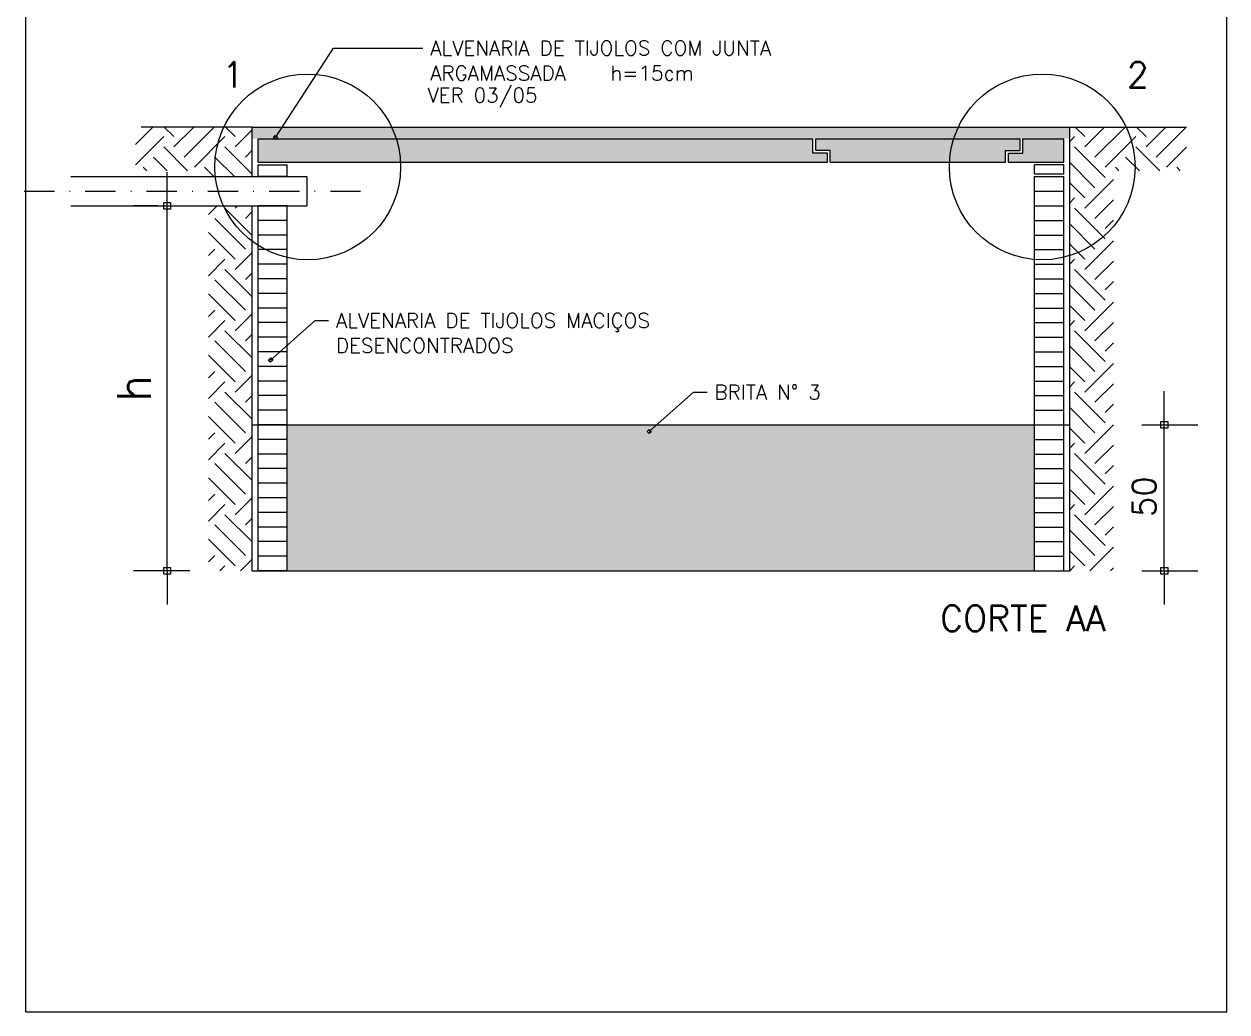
# Model space of a CAD drawing. Extents: x 192 to 1618, y 215 to 465.
# Drawn here: x 1024.7 to 1203.4, y 216.4 to 363.1 of the extents above; entities that cross this region are included whole.
import ezdxf
from ezdxf.enums import TextEntityAlignment as Align

# ---------------------------------------------------------------- set-up
doc = ezdxf.new("R2010")
doc.units = 0
doc.header["$LTSCALE"] = 9
doc.linetypes.add('DASHDOT', pattern=[1, 0.5, -0.25, 0, -0.25])
doc.layers.get('0').update_dxf_attribs({"linetype": 'CONTINUOUS'})
doc.layers.get('DEFPOINTS').update_dxf_attribs({"linetype": 'CONTINUOUS'})
for name, color, linetype in [('EIXOS', 4, 'DASHDOT'), ('ESPEC', 2, 'CONTINUOUS'), ('ESTRUT', 12, 'CONTINUOUS'), ('HACHURA', 13, 'CONTINUOUS'), ('LINHAS', 7, 'CONTINUOUS'), ('LINVISTA', 13, 'CONTINUOUS'), ('PAREDE', 6, 'CONTINUOUS'), ('REG120-160', 4, 'CONTINUOUS'), ('TERRENO', 4, 'CONTINUOUS')]:
    doc.layers.add(name, color=color, linetype=linetype)
doc.styles.add('REGUA140', font='simplex.shx')
doc.styles.add('REGUA80', font='simplex.shx')

# ---------------------------------------------------------------- blocks, each defined once
blk = doc.blocks.new('INDPONTO')
at = {"color": 4, "linetype": 'ByBlock'}
blk.add_lwpolyline([(-0.2, 0.2), (0.2, 0.2), (0.2, -0.2), (-0.2, -0.2)], close=True, dxfattribs=at)
blk = doc.blocks.new('COTAPT')
at = {"color": 0, "linetype": 'ByBlock'}
blk.add_line((0, 0), (200, 0), dxfattribs=at)
at = {"color": 6, "linetype": 'ByBlock'}
blk.add_lwpolyline([(-20, 20), (20, 20), (20, -20), (-20, -20)], close=True, dxfattribs=at)

msp = doc.modelspace()

# ---------------------------------------------------------------- hatches: boundary and pattern name
at = {"layer": 'HACHURA'}
h = msp.add_hatch(dxfattribs=at)
h.set_pattern_fill('SOLO1', color=256, scale=15.17824, style=0)
h.set_pattern_definition([(45, (810.1435, -875.473), (8e-16, 9.106944), [6.43958, -6.43958]), (45, (811.661, -876.991), (8e-16, 9.106944), [6.43958, -6.43958]), (45, (813.179, -878.5086), (8e-16, 9.106944), [6.43958, -6.43958]), (315, (814.697, -878.5086), (9.106944, -3e-15), [6.43958, -6.43958]), (315, (816.215, -876.991), (9.106944, -3e-15), [6.43958, -6.43958]), (315, (817.7326, -875.473), (9.106944, -3e-15), [6.43958, -6.43958])])
h.paths.add_polyline_path([(1041.218, 347.806), (1041.218, 341.301), (1052.059, 341.301), (1052.059, 336.097), (1058.564, 336.097), (1058.564, 347.806)])
h.paths.add_polyline_path([(1058.564, 340.433), (1052.059, 340.433), (1052.059, 281.889), (1058.564, 281.889)])
h = msp.add_hatch(dxfattribs=at)
h.set_pattern_fill('AREIA', color=256, scale=3.25248, style=0)
h.set_pattern_definition([(0, (836.6837, -881.631), (1.9189632, 1.3985664), [0, -0.7805952, 0, -1.0407936, 0, -1.8213888]), (10, (838.0172, -880.135), (1.0762034, 2.6997813), [0, -2.0165376, 0, -0.4553472, 0, -1.7238144]), (20, (836.9114, -880.46), (0.685428, 3.1568977), [0, -1.3985664, 0, -0.9432192, 0, -2.0490624]), (30, (838.1799, -880.7854), (0.0771835, 2.5983974), [0, -1.8213888, 0, -2.3092608, 0, -1.6587648]), (40, (837.627, -881.1106), (0.9109663, 2.7599227), [0, -1.3335168, 0, -1.0733184, 0, -1.8539136]), (50, (838.993, -881.4359), (-0.5011545, 2.0339268), [0, -0.3902976, 0, -2.5694592, 0, -1.5286656]), (60, (838.375, -881.7611), (-0.488643, 3.511969), [0, -0.487872, 0, -1.5286656, 0, -1.7563392]), (70, (837.5944, -882.0864), (-0.9164505, 1.8564961), [0, -0.9106944, 0, -1.0407936, 0, -2.3743104]), (80, (837.8221, -882.4116), (-1.1119472, 2.3097653), [0, -1.1708928, 0, -1.3985664]), (90, (839.2207, -882.7369), (-2.1791616, 1.4961408), [0, -1.788864, 0, -1.0082688, 0, -2.3743104]), (100, (836.4886, -882.4116), (-1.9706584, 0.874502), [0, -0.9106944, 0, -1.8864384, 0, -2.1466368]), (110, (836.8138, -882.0864), (-2.0401005, 1.6110916), [0, -1.5611904, 0, -1.2359424, 0, -1.7238144]), (120, (837.139, -881.7611), (-2.9010032, 0.9916097), [0, -2.1466368, 0, -0.6830208, 0, -2.4718848]), (130, (837.4643, -881.4359), (-2.1487622, -0.0197849), [0, -1.2359424, 0, -0.4553472, 0, -2.5369344]), (140, (837.7896, -881.1106), (-3.3788, -0.434125), [0, -0.3577728, 0, -1.8864384, 0, -1.5611904]), (150, (838.1148, -880.7854), (-2.6149727, -1.0816367), [0, -0.9106944, 0, -1.0733184, 0, -2.0815872]), (160, (838.44, -880.46), (-3.218361, -1.805259), [0, -1.9189632, 0, -0.7805952, 0, -1.3335168]), (170, (838.7653, -880.1349), (-1.576773, -1.6375121), [0, -1.2359424, 0, -0.7155456, 0, -2.5044096])])
h.paths.add_polyline_path([(1063.667, 347.806), (1058.564, 347.806), (1058.564, 346.071), (1059.431, 346.071), (1062.54, 346.071)])
h.paths.add_polyline_path([(1063.667, 347.806), (1062.54, 346.071), (1141.828, 346.071), (1142.261, 346.071), (1172.618, 346.071), (1173.051, 346.071), (1179.123, 346.071), (1179.99, 346.071), (1179.99, 347.806)])
h = msp.add_hatch(dxfattribs=at)
h.set_pattern_fill('SOLO1', color=256, scale=15.17824, style=0)
h.set_pattern_definition([(45, (836.1633, -875.473), (8e-16, 9.106944), [6.43958, -6.43958]), (45, (837.681, -876.991), (8e-16, 9.106944), [6.43958, -6.43958]), (45, (839.199, -878.5086), (8e-16, 9.106944), [6.43958, -6.43958]), (315, (840.717, -878.5086), (9.106944, -3e-15), [6.43958, -6.43958]), (315, (842.2346, -876.991), (9.106944, -3e-15), [6.43958, -6.43958]), (315, (843.7525, -875.473), (9.106944, -3e-15), [6.43958, -6.43958])])
h.paths.add_polyline_path([(1197.337, 341.301), (1186.495, 341.301), (1186.495, 281.889), (1179.99, 281.889), (1179.99, 347.806), (1197.337, 347.806)])
h = msp.add_hatch(dxfattribs=at)
h.set_pattern_fill('CONCRETO', color=256, scale=8.67328, style=0)
h.set_pattern_definition([(45, (837.4643, -881.761), (0, 8.67332), [1.226575, -2.453237, 0.613288, -3.679726, 1.226575, -3.06647]), (135, (843.102, -881.3275), (-8.67332, 0), [1.226584, -1.839863, 0.613288, -3.066438, 1.226584, -4.293114]), (63.43495, (836.1633, -883.062), (4e-10, 8.67328), [0.969673, -3.878691, 0.969673, -3.878986]), (116.56505, (836.1633, -883.062), (-3e-09, 8.67328), [0.969673, -3.878691, 0.969673, -3.878986]), (0, (836.163, -882.195), (0, 8.67328), [0.433664, -3.469312, 0.867328, -3.469312, 0.433664]), (0, (836.163, -880.894), (0, 8.67328), [-1.300992, 0.867328, -3.469312, 0, -3.035648, 0]), (0, (836.163, -880.46), (0, 8.67328), [-3.469312, 0, -2.601984, 0.867328, -1.734656, 0]), (0, (836.163, -879.159), (0, 8.67328), [-1.734656, 0, -2.16832, 0.867328, -3.902976, 0]), (0, (836.163, -877.858), (0, 8.67328), [-1.734656, 0.867328, -3.469312, 0.867328, -1.734656, 0]), (0, (836.163, -875.69), (0, 8.67328), [-1.300992, 0.867328, -1.734656, 0, -4.770304, 0]), (0, (836.163, -875.256), (0, 8.67328), [-1.734656, 0, -5.203968, 0.867328, -0.867328, 0]), (90, (836.597, -881.3275), (-8.67328, 5e-16), [-2.601984, 0, -2.601984, 0, -3.469312, 0]), (90, (837.464, -883.062), (-8.67328, 5e-16), [-1.300992, 0.867328, -3.469312, 0, -3.035648, 0]), (90, (838.332, -883.062), (-8.67328, 5e-16), [-3.469312, 0, -3.035648, 0.867328, -1.300992, 0]), (90, (843.102, -883.062), (-8.67328, 5e-16), [-1.734656, 0.867328, -4.33664, 0.867328, -0.867328, 0]), (90, (837.031, -882.195), (-8.67328, 5e-16), [-2.601984, 0, -3.035648, 0, -3.035648, 0]), (90, (837.898, -882.195), (-8.67328, 5e-16), [-2.16832, 0, -4.770304, 0, -1.734656, 0]), (90, (838.765, -881.761), (-8.67328, 5e-16), [-4.33664, 0, -1.300992, 0, -3.035648, 0]), (90, (839.199, -882.6285), (-8.67328, 5e-16), [-3.902976, 0, -1.734656, 0, -2.16832, 0]), (90, (840.066, -881.3275), (-8.67328, 5e-16), [-3.469312, 0, -1.300992, 0, -3.469312, 0]), (90, (840.5, -880.894), (-8.67328, 5e-16), [-3.902976, 0, -1.734656, 0, -3.035648, 0]), (90, (840.934, -883.062), (-8.67328, 5e-16), [-5.203968, 0, -2.16832, 0, -1.300992, 0]), (90, (841.367, -881.761), (-8.67328, 5e-16), [-1.734656, 0, -3.469312, 0, -3.469312, 0]), (90, (841.801, -882.195), (-8.67328, 5e-16), [-3.902976, 0, -2.16832, 0, -2.601984, 0]), (90, (842.235, -882.6285), (-8.67328, 5e-16), [-3.469312, 0, -2.601984, 0, -2.601984, 0]), (90, (843.102, -882.195), (-8.67328, 5e-16), [-2.601984, 0, -2.601984, 0, -3.469312, 0]), (90, (843.969, -881.761), (-8.67328, 5e-16), [-3.469312, 0, -1.734656, 0, -3.469312, 0]), (90, (844.403, -881.3275), (-8.67328, 5e-16), [-1.300992, 0, -5.203968, 0, -2.16832, 0])])
h.paths.add_polyline_path([(1142.261, 346.071), (1142.261, 344.336), (1144.43, 344.336), (1144.43, 342.602), (1170.449, 342.602), (1170.449, 344.336), (1172.618, 344.336), (1172.618, 346.071)])
h.paths.add_polyline_path([(1179.123, 342.602), (1179.123, 346.071), (1173.051, 346.071), (1173.051, 343.903), (1170.883, 343.903), (1170.883, 342.602)])
h.paths.add_polyline_path([(1143.996, 342.602), (1143.996, 343.903), (1141.828, 343.903), (1141.828, 346.071), (1066.425, 346.071), (1064.172, 342.602)])
h.paths.add_polyline_path([(1066.425, 346.071), (1059.431, 346.071), (1059.431, 342.602), (1064.172, 342.602)])
h = msp.add_hatch(dxfattribs=at)
h.set_pattern_fill('AGREGADO', color=256, scale=6.50496, style=0)
h.set_pattern_definition([(0, (836.1633, -883.062), (6.50496, 6.50496), [0.650496, -0.975744, 0.325248, -0.975744, 0.325248, -3.25248]), (0, (839.416, -882.4116), (6.50496, 6.50496), [0.325248, -6.179712]), (0, (837.4643, -882.0864), (6.50496, 6.50496), [0.325248, -0.650496, 0.325248, -5.203968]), (0, (840.717, -881.761), (6.50496, 6.50496), [0.650496, -5.854464]), (0, (841.367, -881.436), (6.50496, 6.50496), [0.325248, -6.179712]), (0, (839.416, -880.7854), (6.50496, 6.50496), [0.650496, -5.854464]), (0, (836.1633, -880.46), (6.50496, 6.50496), [0.325248, -0.650496, 0.325248, -1.62624, 0.975744, -2.601984]), (0, (840.717, -879.8096), (6.50496, 6.50496), [0.650496, -5.854464]), (0, (836.814, -879.4844), (6.50496, 6.50496), [0.650496, -0.325248, 0.325248, -2.601984, 0.325248, -2.276736]), (0, (836.4886, -879.159), (6.50496, 6.50496), [0.325248, -6.179712]), (0, (838.765, -878.834), (6.50496, 6.50496), [0.325248, -0.325248, 0.325248, -5.529216]), (0, (837.7896, -878.5086), (6.50496, 6.50496), [0.325248, -6.179712]), (0, (842.018, -878.1834), (6.50496, 6.50496), [0.325248, -6.179712]), (0, (839.0906, -877.858), (6.50496, 6.50496), [0.325248, -2.601984, 0.325248, -3.25248]), (0, (839.0906, -877.533), (6.50496, 6.50496), [0.650496, -5.854464]), (0, (840.3916, -877.2077), (6.50496, 6.50496), [0.650496, -5.854464]), (0, (836.4886, -876.8824), (6.50496, 6.50496), [0.325248, -3.902976, 0.650496, -1.62624]), (90, (836.1633, -880.135), (-6.50496, 6.50496), [1.300992, -1.300992, 0.650496, -3.25248]), (90, (836.4886, -880.135), (-6.50496, 6.50496), [0.325248, -2.276736, 0.650496, -3.25248]), (90, (836.814, -881.761), (-6.50496, 6.50496), [0.975744, -5.529216]), (90, (837.139, -881.761), (-6.50496, 6.50496), [0.650496, -5.854464]), (90, (837.4643, -882.737), (-6.50496, 6.50496), [0.325248, -3.902976, 0.325248, -0.325248, 0.650496, -0.975744]), (90, (838.115, -882.737), (-6.50496, 6.50496), [0.325248, -2.276736, 0.325248, -3.577728]), (90, (838.44, -880.135), (-6.50496, 6.50496), [0.650496, -0.975744, 0.325248, -0.325248, 0.650496, -3.577728]), (90, (838.765, -881.436), (-6.50496, 6.50496), [0.650496, -3.577728, 0.325248, -1.951488]), (90, (839.0906, -882.737), (-6.50496, 6.50496), [0.325248, -0.325248, 0.650496, -5.203968]), (90, (839.741, -878.5086), (-6.50496, 6.50496), [0.325248, -6.179712]), (90, (840.066, -878.5086), (-6.50496, 6.50496), [0.650496, -0.650496, 0.325248, -0.325248, 0.650496, -3.902976]), (90, (840.3916, -881.436), (-6.50496, 6.50496), [0.325248, -0.325248, 0.325248, -0.650496, 0.325248, -4.553472]), (90, (841.367, -879.159), (-6.50496, 6.50496), [1.300992, -5.203968]), (90, (841.6926, -879.8096), (-6.50496, 6.50496), [1.300992, -0.975744, 0.650496, -3.577728]), (90, (842.018, -882.4116), (-6.50496, 6.50496), [0.325248, -0.975744, 0.650496, -4.553472]), (90, (842.343, -881.761), (-6.50496, 6.50496), [0.975744, -5.529216]), (45, (838.7653, -883.062), (4e-16, 6.50496), [0.459966, -8.739437]), (45, (842.343, -882.737), (4e-16, 6.50496), [0.459966, -7.819505, 0.459966, -0.459966]), (45, (838.115, -882.4116), (4e-16, 6.50496), [0.459966, -3.679726, 0.459966, -4.599745]), (45, (839.741, -882.4116), (4e-16, 6.50496), [0.459966, -7.35954, 0.459966, -0.919931]), (45, (840.0663, -882.4116), (4e-16, 6.50496), [0.919931, -3.679726, 0.919931, -3.679814]), (45, (838.44, -881.761), (4e-16, 6.50496), [0.459901, -4.139757, 0.459901, -0.459901, 0.459901, -3.220043]), (45, (841.6926, -881.436), (4e-16, 6.50496), [0.459966, -0.459966, 0.459966, -7.819505]), (45, (837.139, -881.1106), (4e-16, 6.50496), [0.459966, -5.519589, 0.459966, -2.759883]), (45, (842.343, -880.46), (4e-16, 6.50496), [0.459901, -0.459901, 0.459901, -1.839863, 0.459901, -5.519937]), (45, (838.44, -879.4844), (4e-16, 6.50496), [0.459966, -8.739437]), (45, (836.814, -879.159), (4e-16, 6.50496), [0.919938, -8.279465]), (45, (836.1633, -878.5086), (4e-16, 6.50496), [0.459966, -0.459966, 0.459966, -7.819505]), (45, (839.741, -877.533), (4e-16, 6.50496), [0.459966, -8.739437]), (45, (841.6926, -876.8824), (4e-16, 6.50496), [0.459966, -8.739437]), (135, (839.0906, -882.4116), (4e-16, 6.50496), [0.459966, -8.739437]), (135, (839.416, -882.4116), (4e-16, 6.50496), [0.459966, -8.739437]), (135, (837.4643, -882.0864), (4e-16, 6.50496), [0.459966, -1.839863, 0.919931, -5.979643]), (135, (836.1633, -882.0864), (4e-16, 6.50496), [0.459966, -8.739437]), (135, (840.3916, -881.1106), (4e-16, 6.50496), [0.459966, -3.679761, 0.459966, -4.59971]), (135, (840.717, -881.1106), (4e-16, 6.50496), [0.459901, -2.760055, 0.459901, -2.759404, 0.459901, -2.300242]), (135, (836.814, -880.7854), (4e-16, 6.50496), [0.459966, -8.739437]), (135, (842.018, -880.46), (4e-16, 6.50496), [0.919801, -2.299829, 0.459901, -0.459901, 0.459901, -4.600071]), (135, (837.7896, -879.4844), (4e-16, 6.50496), [0.459966, -8.739437]), (135, (840.3916, -879.4844), (4e-16, 6.50496), [0.919938, -8.279465]), (135, (840.717, -879.4844), (4e-16, 6.50496), [0.459966, -8.739437]), (135, (838.7653, -878.834), (4e-16, 6.50496), [0.459966, -8.739437]), (135, (836.814, -877.858), (4e-16, 6.50496), [0.459966, -8.739437]), (135, (842.018, -877.858), (4e-16, 6.50496), [0.459966, -8.739437]), (26.56505, (836.8138, -883.062), (6.50496, 3e-09), [0.727255, -13.818278]), (26.56505, (836.1633, -882.4116), (6.50496, 3e-09), [0.727255, -13.818278]), (26.56505, (836.1633, -882.0864), (6.50496, 3e-09), [0.727255, -13.818278]), (26.56505, (837.7896, -882.0864), (6.50496, 3e-09), [0.727255, -13.818278]), (26.56505, (837.4643, -880.7854), (6.50496, 3e-09), [0.727255, -13.818278]), (26.56505, (837.4643, -880.46), (6.50496, 3e-09), [0.727255, -13.818278]), (26.56505, (838.7653, -879.159), (6.50496, 3e-09), [0.727255, -13.818278]), (26.56505, (839.0906, -878.834), (6.50496, 3e-09), [0.727255, -13.818278]), (26.56505, (836.4886, -878.1834), (6.50496, 3e-09), [0.727255, -13.818278]), (26.56505, (838.44, -878.1834), (6.50496, 3e-09), [0.727255, -13.818278]), (63.43495, (841.6926, -883.062), (3e-10, 6.50496), [0.727255, -13.818278]), (63.43495, (840.0663, -882.0864), (3e-10, 6.50496), [0.727255, -13.818278]), (63.43495, (839.0906, -881.436), (3e-10, 6.50496), [0.727255, -13.818278]), (63.43495, (840.0663, -880.46), (3e-10, 6.50496), [0.727255, -13.818278]), (63.43495, (840.3916, -880.46), (3e-10, 6.50496), [0.727255, -13.818278]), (63.43495, (838.1148, -879.4844), (3e-10, 6.50496), [0.727255, -13.818278]), (63.43495, (837.4643, -879.159), (3e-10, 6.50496), [0.727255, -13.818278]), (63.43495, (840.0663, -877.8581), (3e-10, 6.50496), [0.727255, -13.818278]), (63.43495, (837.4643, -877.2077), (3e-10, 6.50496), [0.727255, -13.818278]), (116.56505, (836.4886, -879.159), (-3e-09, 6.50496), [0.727255, -13.818278]), (116.56505, (840.3916, -879.159), (-3e-09, 6.50496), [0.727255, -13.818278]), (116.56505, (836.1633, -878.834), (-3e-09, 6.50496), [0.727255, -13.818278]), (116.56505, (841.3673, -877.8581), (-3e-09, 6.50496), [0.727255, -13.818278]), (116.56505, (837.139, -877.533), (-3e-09, 6.50496), [0.727255, -13.818278]), (116.56505, (838.44, -877.2077), (-3e-09, 6.50496), [0.727255, -13.818278]), (153.43495, (838.7653, -883.062), (-6.50496, 3e-09), [0.727255, -13.818278]), (153.43495, (837.4643, -882.4116), (-6.50496, 3e-09), [0.727255, -13.818278]), (153.43495, (842.0178, -882.0864), (-6.50496, 3e-09), [0.727255, -13.818278]), (153.43495, (841.3673, -881.436), (-6.50496, 3e-09), [0.727255, -13.818278]), (153.43495, (838.7653, -880.7854), (-6.50496, 3e-09), [0.727255, -13.818278]), (153.43495, (837.139, -880.46), (-6.50496, 3e-09), [0.727255, -13.818278]), (153.43495, (839.0906, -880.46), (-6.50496, 3e-09), [0.727255, -13.818278]), (153.43495, (838.1148, -879.8096), (-6.50496, 3e-09), [0.727255, -13.818278]), (153.43495, (838.1148, -878.1834), (-6.50496, 3e-09), [0.727255, -13.818278]), (153.43495, (836.1633, -876.8824), (-6.50496, 3e-09), [0.727255, -13.818278]), (153.43495, (840.0663, -876.8824), (-6.50496, 3e-09), [0.727255, -13.818278]), (153.43495, (840.7168, -876.8824), (-6.50496, 3e-09), [0.727255, -13.818278])])
h.paths.add_polyline_path([(1174.786, 303.572), (1118.654, 303.572), (1117.689, 302.715), (1117.833, 302.553), (1117.508, 302.265), (1117.22, 302.589), (1117.545, 302.877), (1117.689, 302.715), (1118.654, 303.572), (1063.768, 303.572), (1063.768, 281.889), (1174.786, 281.889)])

# ---------------------------------------------------------------- linework, layer by layer
for p, q in [((1058.564, 347.806), (1179.99, 347.806)), ((1031.634, 340.433), (1066.659, 340.433)), ((1066.659, 340.433), (1066.659, 336.097)), ((1031.634, 336.097), (1066.659, 336.097)), ((1058.564, 281.889), (1179.99, 281.889))]:
    msp.add_line(p, q)
at = {"color": 0, "linetype": 'ByBlock'}
for p, q in [((1044.559, 336.097), (1040.937, 336.097)), ((1045.937, 281.914), (1045.937, 336.072)), ((1190.708, 303.572), (1199.049, 303.572)), ((1194.049, 281.914), (1194.049, 303.547)), ((1049.279, 281.889), (1040.937, 281.889)), ((1190.708, 281.889), (1199.049, 281.889))]:
    msp.add_line(p, q, dxfattribs=at)
at = {"layer": 'DEFPOINTS', "color": 0, "linetype": 'ByBlock'}
for p in [(1045.937, 336.097), (1052.059, 336.097), (1183.208, 303.572), (1194.049, 303.572), (1056.779, 281.889), (1183.208, 281.889)]:
    msp.add_point(p, dxfattribs=at)
at = {"layer": 'EIXOS'}
msp.add_line((1024.672, 338.265), (1075.036, 338.265), dxfattribs=at)
at = {"layer": 'ESPEC'}
for p, q in [((1062.018, 346.239), (1070.653, 359.534)), ((1070.653, 359.534), (1083.91, 359.534)), ((1061.295, 313.198), (1067.895, 319.061)), ((1067.895, 319.061), (1069.912, 319.061)), ((1117.527, 302.571), (1124.127, 308.434)), ((1124.127, 308.434), (1126.144, 308.434))]:
    msp.add_line(p, q, dxfattribs=at)
at = {"layer": 'ESTRUT'}
for p, q in [((1059.431, 346.071), (1141.828, 346.071)), ((1059.431, 342.602), (1059.431, 346.071)), ((1141.828, 343.903), (1141.828, 346.071)), ((1142.261, 344.336), (1142.261, 346.071)), ((1142.261, 346.071), (1172.618, 346.071)), ((1172.618, 344.336), (1172.618, 346.071)), ((1173.051, 343.903), (1173.051, 346.071)), ((1173.051, 346.071), (1179.123, 346.071)), ((1179.123, 342.602), (1179.123, 346.071)), ((1143.996, 343.903), (1141.828, 343.903)), ((1144.43, 344.336), (1142.261, 344.336)), ((1143.996, 342.602), (1143.996, 343.903)), ((1144.43, 342.602), (1144.43, 344.336)), ((1144.43, 342.602), (1144.43, 344.336)), ((1170.449, 342.602), (1170.449, 344.336)), ((1170.449, 344.336), (1172.618, 344.336)), ((1170.883, 343.903), (1173.051, 343.903)), ((1170.883, 342.602), (1170.883, 343.903)), ((1059.431, 342.602), (1143.996, 342.602)), ((1144.43, 342.602), (1170.449, 342.602)), ((1170.883, 342.602), (1179.123, 342.602))]:
    msp.add_line(p, q, dxfattribs=at)
at = {"layer": 'LINHAS', "color": 2}
for centre in [(1066.805, 341.875), (1175.917, 341.875)]:
    msp.add_circle(centre, 13.795, dxfattribs=at)
at = {"layer": 'LINVISTA'}
for p, q in [((1174.786, 336.034), (1174.786, 338.202)), ((1179.123, 336.034), (1179.123, 338.202)), ((1059.431, 331.698), (1059.431, 333.866)), ((1063.768, 331.698), (1063.768, 333.866)), ((1174.786, 331.698), (1174.786, 333.866)), ((1179.123, 331.698), (1179.123, 333.866)), ((1059.431, 327.361), (1059.431, 329.529)), ((1063.768, 327.361), (1063.768, 329.529)), ((1174.786, 327.361), (1174.786, 329.529)), ((1179.123, 327.361), (1179.123, 329.529)), ((1059.431, 323.087), (1059.431, 325.255)), ((1063.768, 323.087), (1063.768, 325.255)), ((1174.786, 323.087), (1174.786, 325.255)), ((1179.123, 323.087), (1179.123, 325.255)), ((1059.431, 318.75), (1059.431, 320.918)), ((1063.768, 318.75), (1063.768, 320.918)), ((1174.786, 318.75), (1174.786, 320.918)), ((1179.123, 318.75), (1179.123, 320.918)), ((1059.431, 314.351), (1059.431, 316.519)), ((1063.768, 314.351), (1063.768, 316.519)), ((1174.786, 314.351), (1174.786, 316.519)), ((1179.123, 314.351), (1179.123, 316.519)), ((1059.431, 310.014), (1059.431, 312.183)), ((1063.768, 310.014), (1063.768, 312.183)), ((1174.786, 310.014), (1174.786, 312.183)), ((1179.123, 310.014), (1179.123, 312.183)), ((1059.431, 305.678), (1059.431, 307.846)), ((1063.768, 305.678), (1063.768, 307.846)), ((1174.786, 305.678), (1174.786, 307.846)), ((1179.123, 305.678), (1179.123, 307.846)), ((1058.564, 303.572), (1179.99, 303.572)), ((1059.431, 301.341), (1059.431, 303.509)), ((1063.768, 301.341), (1063.768, 303.509)), ((1174.786, 301.341), (1174.786, 303.509)), ((1179.123, 301.341), (1179.123, 303.509)), ((1059.431, 297.067), (1059.431, 299.235)), ((1063.768, 297.067), (1063.768, 299.235)), ((1174.786, 297.067), (1174.786, 299.235)), ((1179.123, 297.067), (1179.123, 299.235)), ((1059.431, 292.73), (1059.431, 294.899)), ((1063.768, 292.73), (1063.768, 294.899)), ((1174.786, 292.73), (1174.786, 294.899)), ((1179.123, 292.73), (1179.123, 294.899)), ((1059.431, 288.394), (1059.431, 290.562)), ((1063.768, 288.394), (1063.768, 290.562)), ((1174.786, 288.394), (1174.786, 290.562)), ((1179.123, 288.394), (1179.123, 290.562)), ((1059.431, 284.057), (1059.431, 286.225)), ((1063.768, 284.057), (1063.768, 286.225)), ((1174.786, 284.057), (1174.786, 286.225)), ((1179.123, 284.057), (1179.123, 286.225))]:
    msp.add_line(p, q, dxfattribs=at)
at = {"layer": 'PAREDE'}
for p, q in [((1024.922, 216.369), (1024.922, 464.168)), ((1203.352, 216.369), (1203.352, 464.168)), ((1059.431, 342.168), (1063.768, 342.168)), ((1059.431, 340.433), (1059.431, 342.168)), ((1063.768, 340.433), (1063.768, 342.168)), ((1174.786, 340.867), (1174.786, 342.168)), ((1179.123, 342.168), (1174.786, 342.168)), ((1179.123, 340.867), (1179.123, 342.168)), ((1063.768, 340.433), (1059.431, 340.433)), ((1174.786, 340.867), (1179.123, 340.867)), ((1174.786, 340.433), (1179.123, 340.433)), ((1174.786, 338.265), (1174.786, 340.433)), ((1179.123, 338.265), (1179.123, 340.433)), ((1174.786, 338.265), (1179.123, 338.265)), ((1059.431, 333.928), (1059.431, 336.097)), ((1063.768, 336.097), (1059.431, 336.097)), ((1063.768, 333.928), (1063.768, 336.097)), ((1174.786, 333.928), (1174.786, 336.097)), ((1174.786, 336.097), (1179.123, 336.097)), ((1179.123, 333.928), (1179.123, 336.097)), ((1063.768, 333.928), (1059.431, 333.928)), ((1174.786, 333.928), (1179.123, 333.928)), ((1059.431, 329.592), (1059.431, 331.76)), ((1063.768, 331.76), (1059.431, 331.76)), ((1063.768, 329.592), (1063.768, 331.76)), ((1174.786, 329.592), (1174.786, 331.76)), ((1174.786, 331.76), (1179.123, 331.76)), ((1179.123, 329.592), (1179.123, 331.76)), ((1063.768, 329.592), (1059.431, 329.592)), ((1174.786, 329.592), (1179.123, 329.592)), ((1059.431, 325.255), (1059.431, 327.423)), ((1063.768, 327.423), (1059.431, 327.423)), ((1063.768, 325.255), (1063.768, 327.423)), ((1174.786, 327.423), (1179.123, 327.423)), ((1174.786, 325.255), (1174.786, 327.423)), ((1179.123, 325.255), (1179.123, 327.423)), ((1063.768, 325.255), (1059.431, 325.255)), ((1174.786, 325.255), (1179.123, 325.255)), ((1059.431, 320.918), (1059.431, 323.087)), ((1063.768, 323.087), (1059.431, 323.087)), ((1063.768, 320.918), (1063.768, 323.087)), ((1174.786, 320.918), (1174.786, 323.087)), ((1174.786, 323.087), (1179.123, 323.087)), ((1179.123, 320.918), (1179.123, 323.087)), ((1063.768, 320.918), (1059.431, 320.918)), ((1174.786, 320.918), (1179.123, 320.918)), ((1059.431, 316.582), (1059.431, 318.75)), ((1063.768, 318.75), (1059.431, 318.75)), ((1063.768, 316.582), (1063.768, 318.75)), ((1174.786, 316.582), (1174.786, 318.75)), ((1174.786, 318.75), (1179.123, 318.75)), ((1179.123, 316.582), (1179.123, 318.75)), ((1063.768, 316.582), (1059.431, 316.582)), ((1174.786, 316.582), (1179.123, 316.582)), ((1059.431, 312.245), (1059.431, 314.414)), ((1063.768, 314.414), (1059.431, 314.414)), ((1063.768, 312.245), (1063.768, 314.414)), ((1174.786, 314.414), (1179.123, 314.414)), ((1174.786, 312.245), (1174.786, 314.414)), ((1179.123, 312.245), (1179.123, 314.414)), ((1063.768, 312.245), (1059.431, 312.245)), ((1174.786, 312.245), (1179.123, 312.245)), ((1059.431, 307.909), (1059.431, 310.077)), ((1063.768, 310.077), (1059.431, 310.077)), ((1063.768, 307.909), (1063.768, 310.077)), ((1174.786, 310.077), (1179.123, 310.077)), ((1174.786, 307.909), (1174.786, 310.077)), ((1179.123, 307.909), (1179.123, 310.077)), ((1063.768, 307.909), (1059.431, 307.909)), ((1174.786, 307.909), (1179.123, 307.909)), ((1059.431, 303.572), (1059.431, 305.74)), ((1063.768, 305.74), (1059.431, 305.74)), ((1063.768, 303.572), (1063.768, 305.74)), ((1174.786, 303.572), (1174.786, 305.74)), ((1174.786, 305.74), (1179.123, 305.74)), ((1179.123, 303.572), (1179.123, 305.74)), ((1063.768, 303.572), (1059.431, 303.572)), ((1174.786, 303.572), (1179.123, 303.572)), ((1059.431, 299.235), (1059.431, 301.404)), ((1063.768, 301.404), (1059.431, 301.404)), ((1063.768, 299.235), (1063.768, 301.404)), ((1174.786, 301.404), (1179.123, 301.404)), ((1174.786, 299.235), (1174.786, 301.404)), ((1179.123, 299.235), (1179.123, 301.404)), ((1063.768, 299.235), (1059.431, 299.235)), ((1174.786, 299.235), (1179.123, 299.235)), ((1059.431, 294.899), (1059.431, 297.067)), ((1063.768, 297.067), (1059.431, 297.067)), ((1063.768, 294.899), (1063.768, 297.067)), ((1174.786, 294.899), (1174.786, 297.067)), ((1174.786, 297.067), (1179.123, 297.067)), ((1179.123, 294.899), (1179.123, 297.067)), ((1063.768, 294.899), (1059.431, 294.899)), ((1174.786, 294.899), (1179.123, 294.899)), ((1059.431, 290.562), (1059.431, 292.73)), ((1063.768, 292.73), (1059.431, 292.73)), ((1063.768, 290.562), (1063.768, 292.73)), ((1174.786, 290.562), (1174.786, 292.73)), ((1174.786, 292.73), (1179.123, 292.73)), ((1179.123, 290.562), (1179.123, 292.73)), ((1063.768, 290.562), (1059.431, 290.562)), ((1174.786, 290.562), (1179.123, 290.562)), ((1059.431, 286.225), (1059.431, 288.394)), ((1063.768, 288.394), (1059.431, 288.394)), ((1063.768, 286.225), (1063.768, 288.394)), ((1174.786, 288.394), (1179.123, 288.394)), ((1174.786, 286.225), (1174.786, 288.394)), ((1179.123, 286.225), (1179.123, 288.394)), ((1063.768, 286.225), (1059.431, 286.225)), ((1174.786, 286.225), (1179.123, 286.225)), ((1063.768, 284.057), (1059.431, 284.057)), ((1059.431, 281.889), (1059.431, 284.057)), ((1063.768, 281.889), (1063.768, 284.057)), ((1174.786, 281.889), (1174.786, 284.057)), ((1174.786, 284.057), (1179.123, 284.057)), ((1179.123, 281.889), (1179.123, 284.057)), ((1063.768, 281.889), (1059.431, 281.889)), ((1174.786, 281.889), (1179.123, 281.889)), ((1024.922, 216.369), (1203.352, 216.369))]:
    msp.add_line(p, q, dxfattribs=at)
at = {"layer": 'TERRENO'}
for p, q in [((1058.564, 347.806), (1042.085, 347.806)), ((1058.564, 340.433), (1058.564, 347.806)), ((1179.99, 281.889), (1179.99, 347.806)), ((1179.99, 347.806), (1197.337, 347.806)), ((1058.564, 281.889), (1058.564, 336.097))]:
    msp.add_line(p, q, dxfattribs=at)

# ---------------------------------------------------------------- block references
at = {"color": 0, "linetype": 'ByBlock', "xscale": 0.025, "yscale": 0.025, "zscale": 0.025}
for p, rotation in [((1045.937, 336.097), 90), ((1194.049, 303.572), 90), ((1045.937, 281.889), 270), ((1194.049, 281.889), 270)]:
    msp.add_blockref('COTAPT', p, dxfattribs=dict(at, rotation=rotation))
at = {"layer": 'ESPEC', "xscale": 1.08416, "yscale": 1.08416, "zscale": 1.08416}
for p, rotation in [((1062.018, 346.239), 56.99688389849509), ((1061.295, 313.198), 41.61302179324214), ((1117.527, 302.571), 41.61302179324214)]:
    msp.add_blockref('INDPONTO', p, dxfattribs=dict(at, rotation=rotation))

# ---------------------------------------------------------------- texts
at = {"color": 2, "linetype": 'ByBlock', "attachment_point": 5, "rotation": 90, "style": 'REGUA80'}
for s, insert, char_height in [('\\A1;h', (1040.987, 308.993), 5), ('50', (1191.064, 292.904), 3.5)]:
    msp.add_mtext(s, dxfattribs=dict(at, insert=insert, char_height=char_height))
at = {"layer": 'ESPEC', "style": 'REGUA80'}
for s, height, p in [('ALVENARIA DE TIJOLOS COM JUNTA', 2.16832, (1084.994, 359.534)), ('ARGAMASSADA   h=15cm', 2.16832, (1084.994, 355.817)), ('VER 03/05', 2.1683, (1084.582, 352.523)), ('ALVENARIA DE TIJOLOS MACIÇOS', 2.16832, (1070.996, 319.061)), ('DESENCONTRADOS   ', 2.16832, (1070.996, 315.343)), ('BRITA N%%d 3', 2.16832, (1127.228, 308.434))]:
    msp.add_text(s, height=height, dxfattribs=at).set_placement(p, align=Align.MIDDLE_LEFT)
at = {"layer": 'REG120-160', "style": 'REGUA140'}
for s, height, p in [('1', 3.795, (1054.093, 353.678)), ('2', 3.795, (1188.486, 353.678)), ('CORTE AA', 3.7946, (1160.749, 272.927))]:
    msp.add_text(s, height=height, dxfattribs=at).set_placement(p)

doc.saveas('drawing.dxf')
